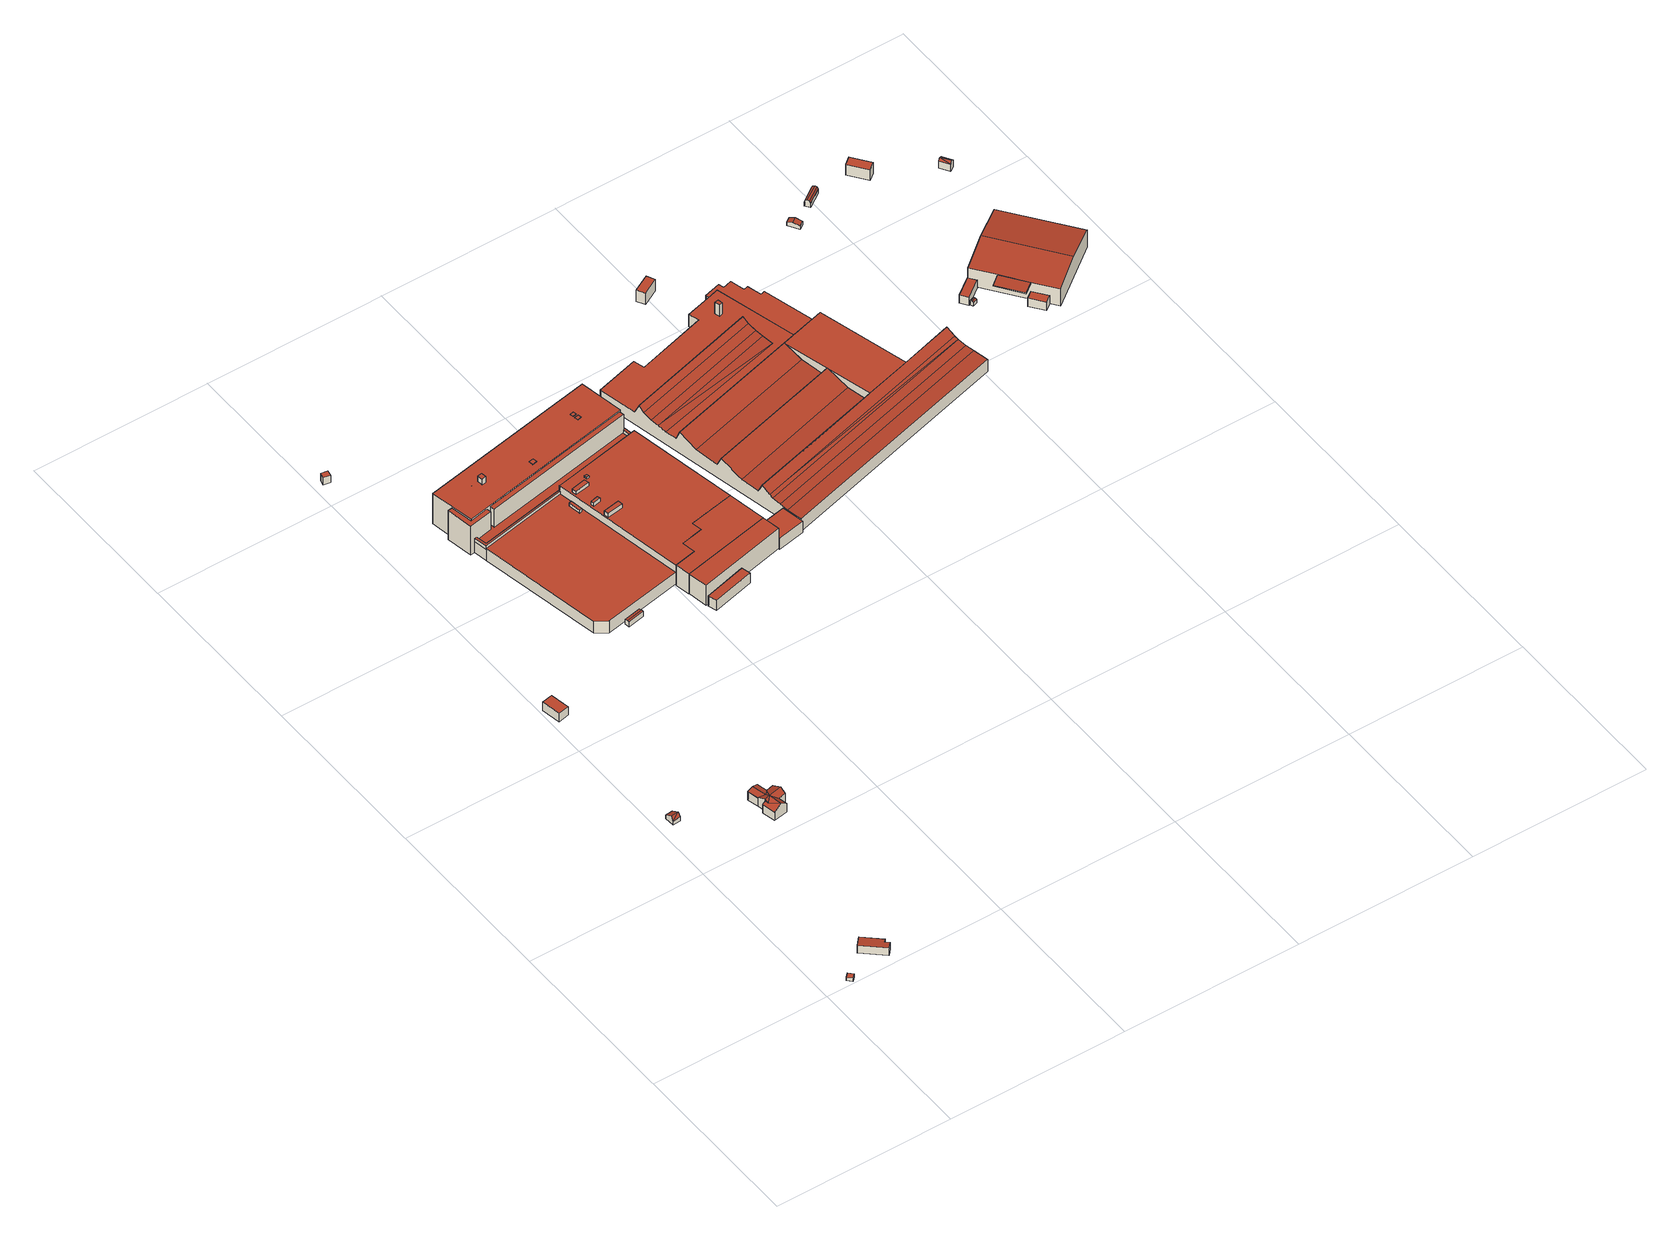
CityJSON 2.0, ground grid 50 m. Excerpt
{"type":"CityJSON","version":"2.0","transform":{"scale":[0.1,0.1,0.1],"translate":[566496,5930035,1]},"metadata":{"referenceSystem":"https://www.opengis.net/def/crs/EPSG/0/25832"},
"CityObjects":{
"building1":{"type":"Building","attributes":{"Grundfläche 2D":"2.385420","Grundhöhe NN":"1.837"},"geometry":[{"type":"Solid","lod":"3","boundaries":[[[[0,1,2,3]],[[4,5,3,2]],[[5,6,0,3]],[[6,7,1,0]],[[7,4,2,1]],[[7,6,5,4]]]],"semantics":{"surfaces":[{"type":"RoofSurface"},{"type":"WallSurface"},{"type":"GroundSurface"}],"values":[[0,1,1,1,1,2]]}}]},
"building2":{"type":"Building","attributes":{"Grundfläche 2D":"22.076521","Grundhöhe NN":"1.633"},"geometry":[{"type":"Solid","lod":"3","boundaries":[[[[8,9,10,11,12,13]],[[14,15,13,12]],[[15,16,8,13]],[[16,17,9,8]],[[17,18,10,9]],[[18,19,11,10]],[[19,14,12,11]],[[19,18,17,16,15,14]]]],"semantics":{"surfaces":[{"type":"RoofSurface"},{"type":"WallSurface"},{"type":"GroundSurface"}],"values":[[0,1,1,1,1,1,1,2]]}}]},
"building3":{"type":"Building","attributes":{"Grundfläche 2D":"5.680997","Grundhöhe NN":"1.348"},"geometry":[{"type":"Solid","lod":"3","boundaries":[[[[20,21,22]],[[20,22,23]],[[24,23,22,25]],[[25,22,21,26,27]],[[24,25,27,28]],[[20,23,24,28,29]],[[21,20,29,26]],[[27,26,29,28]]]],"semantics":{"surfaces":[{"type":"RoofSurface"},{"type":"WallSurface"},{"type":"GroundSurface"}],"values":[[0,0,0,1,1,1,1,2]]}}]},
"building4":{"type":"Building","attributes":{"Grundfläche 2D":"17.178745","Grundhöhe NN":"2.666"},"geometry":[{"type":"Solid","lod":"3","boundaries":[[[[30,31,32,33]],[[34,35,33,32]],[[35,36,30,33]],[[36,37,31,30]],[[37,34,32,31]],[[37,36,35,34]]]],"semantics":{"surfaces":[{"type":"RoofSurface"},{"type":"WallSurface"},{"type":"GroundSurface"}],"values":[[0,1,1,1,1,2]]}}]},
"building5":{"type":"Building","attributes":{"Grundfläche 2D":"41.550139","Grundhöhe NN":"2.517"},"geometry":[{"type":"Solid","lod":"3","boundaries":[[[[38,39,40,41]],[[42,43,40,44]],[[44,40,39]],[[45,39,38,46]],[[45,46,47]],[[44,39,45,48]],[[49,50,51,52,53]],[[54,44,49,55]],[[44,50,49]],[[42,44,54,56]],[[48,50,44]],[[50,48,51]],[[41,40,57,58]],[[46,38,41,58,59]],[[47,46,59,60]],[[45,47,60]],[[51,48,45,60,61]],[[52,51,61,62]],[[53,52,62,63]],[[55,49,53,63,64]],[[54,55,64,65]],[[56,54,65,66]],[[43,42,56,66,67]],[[40,43,67,57]],[[59,58,57,67,66,65,64,63,62,61,60]]]],"semantics":{"surfaces":[{"type":"RoofSurface"},{"type":"WallSurface"},{"type":"GroundSurface"}],"values":[[0,0,0,0,0,0,0,0,0,0,0,1,1,1,1,1,1,1,1,1,1,1,1,1,2]]}}]},
"building6":{"type":"Building","attributes":{"Grundfläche 2D":"2.893468","Grundhöhe NN":"2.850"},"geometry":[{"type":"Solid","lod":"3","boundaries":[[[[68,69,70,71]],[[72,73,71,70]],[[73,74,68,71]],[[74,75,69,68]],[[75,72,70,69]],[[75,74,73,72]]]],"semantics":{"surfaces":[{"type":"RoofSurface"},{"type":"WallSurface"},{"type":"GroundSurface"}],"values":[[0,1,1,1,1,2]]}}]},
"building7":{"type":"Building","attributes":{"Grundfläche 2D":"6.399555","Grundhöhe NN":"2.579"},"geometry":[{"type":"Solid","lod":"3","boundaries":[[[[76,77,78,79]],[[80,76,79,81]],[[81,79,78,82,83]],[[80,81,83,84]],[[77,76,80,84,85]],[[78,77,85,82]],[[83,82,85,84]]]],"semantics":{"surfaces":[{"type":"RoofSurface"},{"type":"WallSurface"},{"type":"GroundSurface"}],"values":[[0,0,1,1,1,1,2]]}}]},
"building8":{"type":"Building","attributes":{"Grundfläche 2D":"2665.649343","Grundhöhe NN":"2.579"},"children":["building8-1","building8-2","building8-3","building8-4","building8-5","building8-6","building8-7","building8-8","building8-9","building8-10","building8-11","building8-12"],"geometry":[{"type":"Solid","lod":"3","boundaries":[[[[86,87,88,89,90,91,92,93]],[[94,95,96,97]],[[98,99,100,101,102,103,104,105,106,107]],[[108,109,110,111,112,113,114,115,116,117,118,119,120,121,122,123]],[[124,125,126,127,128]],[[129,130,131,132,133,134]],[[135,136,137,138]],[[139,128,86,93,140]],[[128,127,87,86]],[[118,117,90,89]],[[91,90,117,116]],[[116,115,92,91]],[[134,94,97,141,142,129]],[[133,113,112,135,138,143,108,123,95,94,134]],[[95,123,144,145,96]],[[97,96,145,141]],[[103,102,146,147]],[[104,103,147,148]],[[105,104,148,149]],[[106,105,149,150]],[[107,106,150,151]],[[98,107,151,152,120,153]],[[100,99,98,153,120,119,118,89,88]],[[101,100,88,87,127,126,154,146,102]],[[122,155,144,123]],[[139,140,156,157]],[[120,152,158,121]],[[122,121,158,155]],[[128,139,157,159,124]],[[125,124,159,160]],[[126,125,160,154]],[[130,129,142,161]],[[131,130,161,162]],[[140,93,92,115,114,132,131,162,156]],[[132,114,113,133]],[[135,112,111,136]],[[109,163,137,136,111,110]],[[108,143,138,137,163,109]],[[147,146,154,160,159,157,156,162,161,142,141,145,144,155,158,152,151,150,149,148]]]],"semantics":{"surfaces":[{"type":"RoofSurface"},{"type":"WallSurface"},{"type":"GroundSurface"}],"values":[[0,0,0,0,0,0,0,1,1,1,1,1,1,1,1,1,1,1,1,1,1,1,1,1,1,1,1,1,1,1,1,1,1,1,1,1,1,1,2]]}}]},
"building8-1":{"type":"BuildingInstallation","parents":["building8"],"geometry":[{"type":"MultiSurface","lod":"3","boundaries":[[[164,143,163,165,166,153,167]],[[110,119,166,165]],[[120,121,167,153,166,119]],[[121,122,164,167]],[[122,123,108,143,164]],[[143,108,109,163]],[[163,109,110,165]]],"semantics":{"surfaces":[{"type":"RoofSurface"},{"type":"WallSurface"}],"values":[0,1,1,1,1,1,1]}}]},
"building8-2":{"type":"BuildingInstallation","parents":["building8"],"geometry":[{"type":"MultiSurface","lod":"3","boundaries":[[[168,169,170,171]],[[171,170,172,173]],[[168,171,173,174]],[[169,168,174,175]],[[170,169,175,172]]],"semantics":{"surfaces":[{"type":"RoofSurface"},{"type":"WallSurface"}],"values":[0,1,1,1,1]}}]},
"building8-3":{"type":"BuildingInstallation","parents":["building8"],"geometry":[{"type":"MultiSurface","lod":"3","boundaries":[[[176,177,178,179]],[[179,178,180,181]],[[176,179,181,182]],[[177,176,182,183]],[[178,177,183,180]]],"semantics":{"surfaces":[{"type":"RoofSurface"},{"type":"WallSurface"}],"values":[0,1,1,1,1]}}]},
"building8-4":{"type":"BuildingInstallation","parents":["building8"],"geometry":[{"type":"MultiSurface","lod":"3","boundaries":[[[184,185,186,187]]],"semantics":{"surfaces":[{"type":"RoofSurface"}],"values":[0]}}]},
"building8-5":{"type":"BuildingInstallation","parents":["building8"],"geometry":[{"type":"MultiSurface","lod":"3","boundaries":[[[188,189,190,191]],[[189,188,192,193]],[[191,190,194,195]],[[188,191,195,192]],[[190,189,193,194]]],"semantics":{"surfaces":[{"type":"RoofSurface"},{"type":"WallSurface"}],"values":[0,1,1,1,1]}}]},
"building8-6":{"type":"BuildingInstallation","parents":["building8"],"geometry":[{"type":"MultiSurface","lod":"3","boundaries":[[[196,197,198,199]],[[199,198,200,201]],[[196,199,201,202]],[[197,196,202,203]],[[198,197,203,200]]],"semantics":{"surfaces":[{"type":"RoofSurface"},{"type":"WallSurface"}],"values":[0,1,1,1,1]}}]},
"building8-7":{"type":"BuildingInstallation","parents":["building8"],"geometry":[{"type":"MultiSurface","lod":"3","boundaries":[[[204,205,206,207]],[[207,206,208,209]],[[204,207,209,210]],[[205,204,210,211]],[[206,205,211,208]]],"semantics":{"surfaces":[{"type":"RoofSurface"},{"type":"WallSurface"}],"values":[0,1,1,1,1]}}]},
"building8-8":{"type":"BuildingInstallation","parents":["building8"],"geometry":[{"type":"MultiSurface","lod":"3","boundaries":[[[212,213,214,215]]],"semantics":{"surfaces":[{"type":"RoofSurface"}],"values":[0]}}]},
"building8-9":{"type":"BuildingInstallation","parents":["building8"],"geometry":[{"type":"MultiSurface","lod":"3","boundaries":[[[216,217,218,219]],[[220,221,219,218]],[[216,219,221,222]],[[222,223,217,216]],[[218,217,223,220]]],"semantics":{"surfaces":[{"type":"RoofSurface"},{"type":"WallSurface"}],"values":[0,1,1,1,1]}}]},
"building8-10":{"type":"BuildingInstallation","parents":["building8"],"geometry":[{"type":"MultiSurface","lod":"3","boundaries":[[[224,225,226,227]],[[228,229,227,226]],[[224,227,229,230]],[[230,231,225,224]],[[226,225,231,228]]],"semantics":{"surfaces":[{"type":"RoofSurface"},{"type":"WallSurface"}],"values":[0,1,1,1,1]}}]},
"building8-11":{"type":"BuildingInstallation","parents":["building8"],"geometry":[{"type":"MultiSurface","lod":"3","boundaries":[[[232,233,234,235]],[[236,237,235,234]],[[232,235,237,238]],[[238,239,233,232]],[[234,233,239,236]]],"semantics":{"surfaces":[{"type":"RoofSurface"},{"type":"WallSurface"}],"values":[0,1,1,1,1]}}]},
"building8-12":{"type":"BuildingInstallation","parents":["building8"],"geometry":[{"type":"MultiSurface","lod":"3","boundaries":[[[240,241,242,243]],[[243,242,244,245]],[[240,243,245,246]],[[241,240,246,247]],[[242,241,247,244]]],"semantics":{"surfaces":[{"type":"RoofSurface"},{"type":"WallSurface"}],"values":[0,1,1,1,1]}}]},
"building9":{"type":"Building","attributes":{"Grundfläche 2D":"30.295888","Grundhöhe NN":"2.518"},"geometry":[{"type":"Solid","lod":"3","boundaries":[[[[248,249,250,251]],[[252,253,251,250]],[[253,254,248,251]],[[254,255,249,248]],[[255,252,250,249]],[[255,254,253,252]]]],"semantics":{"surfaces":[{"type":"RoofSurface"},{"type":"WallSurface"},{"type":"GroundSurface"}],"values":[[0,1,1,1,1,2]]}}]},
"building10":{"type":"Building","attributes":{"Grundfläche 2D":"134.949447","Grundhöhe NN":"2.518"},"geometry":[{"type":"Solid","lod":"3","boundaries":[[[[256,257,258,259]],[[260,261,259,258]],[[261,262,256,259]],[[262,263,257,256]],[[263,260,258,257]],[[263,262,261,260]]]],"semantics":{"surfaces":[{"type":"RoofSurface"},{"type":"WallSurface"},{"type":"GroundSurface"}],"values":[[0,1,1,1,1,2]]}}]},
"building11":{"type":"Building","attributes":{"Grundfläche 2D":"217.451388","Grundhöhe NN":"2.261"},"geometry":[{"type":"Solid","lod":"3","boundaries":[[[[104,103,102,258,257,107,106,105]],[[258,102,264,265]],[[257,258,265,266]],[[107,257,266,267]],[[106,107,267,268]],[[105,106,268,269]],[[104,105,269,270]],[[103,104,270,271]],[[102,103,271,264]],[[271,270,269,268,267,266,265,264]]]],"semantics":{"surfaces":[{"type":"RoofSurface"},{"type":"WallSurface"},{"type":"GroundSurface"}],"values":[[0,1,1,1,1,1,1,1,1,2]]}}]},
"building12":{"type":"Building","attributes":{"Grundfläche 2D":"49.526816","Grundhöhe NN":"2.237"},"geometry":[{"type":"Solid","lod":"3","boundaries":[[[[272,273,274,275]],[[276,277,275,274]],[[277,278,272,275]],[[278,279,273,272]],[[279,276,274,273]],[[279,278,277,276]]]],"semantics":{"surfaces":[{"type":"RoofSurface"},{"type":"WallSurface"},{"type":"GroundSurface"}],"values":[[0,1,1,1,1,2]]}}]},
"building13":{"type":"Building","attributes":{"Grundfläche 2D":"3089.285862","Grundhöhe NN":"2.227"},"children":["building13-1"],"geometry":[{"type":"Solid","lod":"3","boundaries":[[[[280,281,282,283,284]],[[285,280,284]],[[286,287,288,289,290,291,292,293,294,295,296,297]],[[298,299,300,301]],[[299,302,303,300]],[[302,304,305,303]],[[306,307,304]],[[307,305,304]],[[284,283,308,309,310,311,312,313,314,315,316,307,306]],[[298,301,315]],[[315,301,316]],[[285,317,318,280]],[[317,319,320,318]],[[321,322,323,324]],[[322,325,326,323]],[[327,328,329,330,331,332]],[[333,334,327]],[[334,328,327]],[[333,335,336,334]],[[335,337,338,336]],[[337,339,340,338]],[[321,324,319]],[[324,320,319]],[[332,331,325]],[[331,326,325]],[[329,341,342,330]],[[307,316,301,300,303,305]],[[289,288,308,283]],[[283,282,290,289]],[[288,287,309,308]],[[290,282,281,343,344]],[[291,290,344,345]],[[292,291,345,346]],[[293,292,346,347]],[[294,293,347,348]],[[295,294,348,349]],[[296,295,349,350]],[[297,296,350,351]],[[286,297,351,352]],[[287,286,352,353]],[[309,287,353,354,310]],[[311,310,354,355]],[[312,311,355,356]],[[313,312,356,357]],[[314,313,357,358]],[[339,337,335,333,327,332,325,322,321,319,317,285,284,306,304,302,299,298,315,314,358,359]],[[340,339,359,360]],[[341,329,328,334,336,338,340,360,361]],[[342,341,361,362]],[[330,342,362,363]],[[331,330,363,364]],[[280,318,320,324,323,326,331,364,365]],[[281,280,365,343]],[[357,356,355,354,353,352,351,350,349,348,347,346,345,344,343,365,364,363,362,361,360,359,358]]]],"semantics":{"surfaces":[{"type":"RoofSurface"},{"type":"WallSurface"},{"type":"GroundSurface"}],"values":[[0,0,0,0,0,0,0,0,0,0,0,0,0,0,0,0,0,0,0,0,0,0,0,0,0,0,1,1,1,1,1,1,1,1,1,1,1,1,1,1,1,1,1,1,1,1,1,1,1,1,1,1,1,2]]}}]},
"building13-1":{"type":"BuildingInstallation","parents":["building13"],"geometry":[{"type":"MultiSurface","lod":"3","boundaries":[[[366,367,368,369]],[[369,368,370,371]],[[366,369,371,372]],[[367,366,372,373]],[[368,367,373,370]]],"semantics":{"surfaces":[{"type":"RoofSurface"},{"type":"WallSurface"}],"values":[0,1,1,1,1]}}]},
"building14":{"type":"Building","attributes":{"Grundfläche 2D":"12.889471","Grundhöhe NN":"2.637"},"geometry":[{"type":"Solid","lod":"3","boundaries":[[[[374,375,376,377]],[[378,379,377,376]],[[379,380,374,377]],[[380,381,375,374]],[[381,378,376,375]],[[381,380,379,378]]]],"semantics":{"surfaces":[{"type":"RoofSurface"},{"type":"WallSurface"},{"type":"GroundSurface"}],"values":[[0,1,1,1,1,2]]}}]},
"building15":{"type":"Building","attributes":{"Grundfläche 2D":"344.061960","Grundhöhe NN":"1.930"},"geometry":[{"type":"Solid","lod":"3","boundaries":[[[[280,331,330,281]],[[331,280,382,383]],[[330,331,383,384]],[[281,330,384,385]],[[280,281,385,382]],[[383,382,385,384]]]],"semantics":{"surfaces":[{"type":"RoofSurface"},{"type":"WallSurface"},{"type":"GroundSurface"}],"values":[[0,1,1,1,1,2]]}}]},
"building16":{"type":"Building","attributes":{"Grundfläche 2D":"5.685550","Grundhöhe NN":"2.243"},"geometry":[{"type":"Solid","lod":"3","boundaries":[[[[386,387,388,389]],[[390,387,386,391]],[[389,388,392,393]],[[391,386,389,393,394]],[[390,391,394,395]],[[392,388,387,390,395]],[[394,393,392,395]]]],"semantics":{"surfaces":[{"type":"RoofSurface"},{"type":"WallSurface"},{"type":"GroundSurface"}],"values":[[0,0,1,1,1,1,2]]}}]},
"building17":{"type":"Building","attributes":{"Grundfläche 2D":"1.183683","Grundhöhe NN":"2.095"},"geometry":[{"type":"Solid","lod":"3","boundaries":[[[[396,397,398,399]],[[400,397,396,401]],[[402,400,401,403]],[[404,402,403,405]],[[399,398,406,407]],[[408,409,410,405,403,401,396,399,407,411]],[[404,405,410,412]],[[398,397,400,402,404,412,413,406]],[[412,410,409,408,411,407,406,413]]]],"semantics":{"surfaces":[{"type":"RoofSurface"},{"type":"WallSurface"},{"type":"GroundSurface"}],"values":[[0,0,0,0,1,1,1,1,2]]}}]},
"building18":{"type":"Building","attributes":{"Grundfläche 2D":"14.930535","Grundhöhe NN":"2.095"},"geometry":[{"type":"Solid","lod":"3","boundaries":[[[[414,415,416,417]],[[418,419,417,416]],[[419,420,414,417]],[[420,421,415,414]],[[421,418,416,415]],[[421,420,419,418]]]],"semantics":{"surfaces":[{"type":"RoofSurface"},{"type":"WallSurface"},{"type":"GroundSurface"}],"values":[[0,1,1,1,1,2]]}}]},
"building19":{"type":"Building","attributes":{"Grundfläche 2D":"7.974567","Grundhöhe NN":"2.243"},"geometry":[{"type":"Solid","lod":"3","boundaries":[[[[422,423,424,425]],[[426,423,422,427]],[[428,426,427,429]],[[430,428,429,431]],[[425,424,432,433]],[[434,431,429,427,422,425,433,435]],[[430,431,434,436]],[[424,423,426,428,430,436,432]],[[434,435,433,432,436]]]],"semantics":{"surfaces":[{"type":"RoofSurface"},{"type":"WallSurface"},{"type":"GroundSurface"}],"values":[[0,0,0,0,1,1,1,1,2]]}}]},
"building20":{"type":"Building","attributes":{"Grundfläche 2D":"11.062428","Grundhöhe NN":"2.095"},"geometry":[{"type":"Solid","lod":"3","boundaries":[[[[437,438,439,440]],[[441,442,440,439]],[[442,443,437,440]],[[443,444,438,437]],[[444,441,439,438]],[[444,443,442,441]]]],"semantics":{"surfaces":[{"type":"RoofSurface"},{"type":"WallSurface"},{"type":"GroundSurface"}],"values":[[0,1,1,1,1,2]]}}]},
"building21":{"type":"Building","attributes":{"Grundfläche 2D":"15.099319","Grundhöhe NN":"2.696"},"geometry":[{"type":"Solid","lod":"3","boundaries":[[[[445,446,447,448]],[[449,450,448,447]],[[450,451,445,448]],[[451,452,446,445]],[[452,449,447,446]],[[452,451,450,449]]]],"semantics":{"surfaces":[{"type":"RoofSurface"},{"type":"WallSurface"},{"type":"GroundSurface"}],"values":[[0,1,1,1,1,2]]}}]},
"building22":{"type":"Building","attributes":{"Grundfläche 2D":"466.877221","Grundhöhe NN":"2.095"},"children":["building22-1"],"geometry":[{"type":"Solid","lod":"3","boundaries":[[[[453,454,455,456,457,458]],[[459,460,457,456]],[[454,453,458,461,462,455]],[[459,456,455,462,463]],[[460,459,463,464]],[[461,458,457,460,464]],[[462,461,464,463]]]],"semantics":{"surfaces":[{"type":"RoofSurface"},{"type":"WallSurface"},{"type":"GroundSurface"}],"values":[[0,0,1,1,1,1,2]]}}]},
"building22-1":{"type":"BuildingInstallation","parents":["building22"],"geometry":[{"type":"MultiSurface","lod":"3","boundaries":[[[454,453,465,466,467]],[[454,468,469,453]],[[465,453,469,470]],[[466,465,470,471]],[[454,467,466,471,472,468]],[[471,470,469,468,472]]],"semantics":{"surfaces":[{"type":"RoofSurface"},{"type":"WallSurface"},{"type":"OuterCeilingSurface"}],"values":[0,1,1,1,1,2]}}]},
"building23":{"type":"Building","attributes":{"Grundfläche 2D":"4.834080","Grundhöhe NN":"2.847"},"geometry":[{"type":"Solid","lod":"3","boundaries":[[[[473,474,475]],[[473,475,476]],[[477,476,478]],[[473,476,477]],[[475,474,479,480]],[[478,476,475,480,481]],[[477,478,481,482]],[[479,474,473,477,482]],[[481,480,479,482]]]],"semantics":{"surfaces":[{"type":"RoofSurface"},{"type":"WallSurface"},{"type":"GroundSurface"}],"values":[[0,0,0,0,1,1,1,1,2]]}}]}
},
"vertices":[
[77,1,19],[87,11,19],[75,23,19],[65,13,19],[75,23,8],[65,13,8],[77,1,8],[87,11,8],
[196,24,31],[210,39,29],[200,48,29],[207,56,28],[161,98,28],[140,75,31],[161,98,6],[140,75,6],[196,24,6],[210,39,6],[200,48,6],[207,56,6],
[38,673,15],[59,675,15],[58,681,27],[38,679,27],[36,701,15],[56,702,15],[59,675,3],[56,702,3],[36,701,3],[38,673,3],
[41,1101,44],[31,1155,44],[1,1149,44],[11,1095,44],[1,1149,17],[11,1095,17],[41,1101,17],[31,1155,17],
[237,633,48],[246,593,48],[259,607,43],[253,636,43],[285,587,55],[280,612,43],[248,579,55],[228,599,44],[221,629,43],[228,599,43],[233,576,55],[255,542,55],[235,566,48],[233,576,48],[224,574,43],[232,537,43],[267,568,43],[272,545,43],[288,573,43],[259,607,15],[253,636,15],[221,629,15],[228,599,15],[233,576,15],[224,574,15],[232,537,15],[272,545,15],[267,568,15],[288,573,15],[280,612,15],
[38,2068,42],[20,2071,42],[17,2056,42],[35,2052,42],[17,2056,18],[35,2052,18],[38,2068,18],[20,2071,18],
[374,1272,34],[372,1280,32],[325,1271,32],[327,1263,34],[375,1267,32],[328,1258,32],[325,1271,16],[328,1258,16],[375,1267,16],[372,1280,16],
[183,1632,63],[430,1679,63],[429,1682,63],[431,1682,63],[430,1684,63],[188,1639,63],[182,1670,63],[176,1669,63],[175,1682,115],[671,1775,115],[648,1897,115],[152,1804,115],[678,1729,80],[431,1682,80],[429,1682,80],[499,1310,80],[499,1309,80],[560,1321,80],[553,1359,80],[616,1371,80],[610,1400,80],[736,1424,80],[668,1774,52],[671,1761,52],[668,1761,52],[241,1681,52],[239,1694,52],[227,1692,52],[230,1679,52],[182,1670,52],[188,1639,52],[430,1684,52],[431,1682,52],[674,1728,52],[678,1729,52],[680,1729,52],[672,1775,52],[671,1775,52],[248,1289,55],[278,1269,55],[499,1310,55],[430,1679,55],[183,1632,55],[163,1742,111],[151,1740,111],[164,1667,111],[230,1679,111],[227,1692,111],[175,1682,111],[239,1694,111],[241,1681,111],[671,1761,111],[668,1774,111],[183,1632,52],[176,1669,52],[152,1804,16],[163,1742,16],[668,1774,63],[671,1775,16],[648,1897,16],[499,1309,16],[560,1321,16],[553,1359,16],[616,1371,16],[610,1400,16],[736,1424,16],[678,1729,16],[678,1729,63],[499,1310,16],[672,1775,16],[176,1669,16],[183,1632,16],[680,1729,16],[248,1289,16],[278,1269,16],[151,1740,16],[164,1667,16],[671,1761,63],
[672,1775,63],[668,1761,63],[674,1728,63],[680,1729,63],
[431,1636,65],[423,1634,65],[429,1600,65],[437,1602,65],[429,1600,55],[437,1602,55],[431,1636,55],[423,1634,55],
[275,1762,134],[273,1777,134],[261,1775,134],[263,1760,134],[261,1775,115],[263,1760,115],[275,1762,115],[273,1777,115],
[243,1756,115],[233,1754,115],[235,1743,115],[245,1745,115],
[409,1760,117],[397,1758,117],[398,1746,117],[411,1748,117],[409,1760,115],[397,1758,115],[398,1746,115],[411,1748,115],
[580,1818,116],[569,1816,116],[571,1805,116],[582,1808,116],[571,1805,115],[582,1808,115],[580,1818,115],[569,1816,115],
[577,1833,116],[566,1831,116],[568,1821,116],[578,1823,116],[568,1821,115],[578,1823,115],[577,1833,115],[566,1831,115],
[241,1771,115],[231,1769,115],[232,1758,115],[243,1760,115],
[506,1537,93],[504,1550,93],[458,1542,93],[461,1529,93],[458,1542,80],[461,1529,80],[506,1537,80],[504,1550,80],
[485,1642,91],[482,1655,91],[441,1647,91],[444,1635,91],[441,1647,80],[444,1635,80],[485,1642,80],[482,1655,80],
[476,1584,91],[474,1592,91],[453,1588,91],[455,1579,91],[453,1588,80],[455,1579,80],[476,1584,80],[474,1592,80],
[502,1664,85],[500,1672,85],[493,1671,85],[494,1663,85],[493,1671,80],[494,1663,80],[502,1664,80],[500,1672,80],
[637,1237,48],[520,1208,48],[526,1184,48],[643,1213,48],[526,1184,15],[643,1213,15],[637,1237,15],[520,1208,15],
[765,1268,80],[756,1318,80],[507,1267,80],[517,1212,80],[507,1267,15],[517,1212,15],[765,1268,15],[756,1318,15],
[499,1309,13],[507,1267,13],[756,1318,13],[736,1424,13],[610,1400,13],[616,1371,13],[553,1359,13],[560,1321,13],
[843,1280,49],[830,1342,50],[754,1327,50],[766,1265,49],[754,1327,12],[766,1265,12],[843,1280,12],[830,1342,12],
[1132,1761,82],[1259,1795,82],[1257,1806,52],[1185,1787,52],[759,1674,52],[761,1662,82],[1097,2028,43],[1101,2013,43],[1123,2019,43],[1185,1787,43],[1257,1806,43],[1216,1959,43],[1204,1956,43],[1193,1995,43],[1181,1992,43],[1171,2032,43],[1146,2025,43],[1142,2040,43],[734,1788,83],[737,1773,71],[1107,1872,71],[1103,1887,83],[742,1750,62],[1113,1849,62],[747,1730,57],[1118,1829,57],[752,1706,52],[1126,1800,52],[1123,2019,52],[1101,2013,52],[1022,1992,52],[1030,1963,52],[835,1910,52],[827,1940,52],[708,1908,52],[731,1802,52],[1100,1899,52],[772,1611,60],[1146,1711,60],[786,1546,54],[1162,1648,54],[789,1534,82],[803,1470,56],[1182,1575,56],[1166,1635,82],[814,1419,53],[1196,1524,53],[821,1384,66],[1479,1561,66],[1473,1583,82],[1327,1543,82],[1200,1509,82],[816,1406,82],[823,1373,62],[1482,1550,62],[828,1351,57],[1488,1528,57],[833,1327,55],[1494,1505,55],[842,1286,52],[1505,1464,52],[1470,1596,16],[1324,1557,16],[1259,1795,12],[1257,1806,12],[1216,1959,12],[1204,1956,12],[1193,1995,12],[1181,1992,12],[1171,2032,12],[1146,2025,12],[1142,2040,12],[1097,2028,12],[1101,2013,12],[1022,1992,12],[1030,1963,12],[835,1910,12],[827,1940,12],[708,1908,12],[842,1286,12],[1505,1464,12],[1470,1596,12],[1324,1557,12],[1327,1543,12],[1200,1509,12],[1132,1761,12],
[1084,1961,89],[1073,1959,89],[1077,1945,89],[1087,1948,89],[1077,1945,52],[1087,1948,52],[1084,1961,52],[1073,1959,52],
[1025,2131,53],[1014,2153,53],[968,2129,53],[980,2107,53],[968,2129,16],[980,2107,16],[1025,2131,16],[1014,2153,16],
[1132,1761,9],[1200,1509,9],[1327,1543,9],[1259,1795,9],
[1411,2119,29],[1425,2128,29],[1417,2141,24],[1403,2132,24],[1435,2112,24],[1421,2103,24],[1417,2141,12],[1403,2132,12],[1421,2103,12],[1435,2112,12],
[1615,1668,26],[1604,1663,26],[1606,1661,23],[1617,1666,23],[1603,1666,27],[1614,1671,27],[1602,1668,26],[1613,1673,26],[1601,1670,23],[1612,1675,23],[1606,1661,11],[1617,1666,11],[1614,1671,11],[1613,1673,11],[1612,1675,11],[1615,1668,11],[1601,1670,11],[1604,1663,11],
[1633,1725,37],[1584,1689,37],[1599,1669,37],[1647,1705,37],[1599,1669,11],[1647,1705,11],[1633,1725,11],[1584,1689,11],
[1524,2178,32],[1483,2150,32],[1484,2148,26],[1525,2176,26],[1479,2155,34],[1521,2183,34],[1476,2159,32],[1517,2187,32],[1475,2161,26],[1516,2189,26],[1484,2148,12],[1525,2176,12],[1516,2189,12],[1524,2178,12],[1475,2161,12],
[1755,1564,38],[1727,1601,38],[1708,1587,38],[1736,1550,38],[1708,1587,11],[1736,1550,11],[1755,1564,11],[1727,1601,11],
[1666,2151,53],[1630,2199,53],[1610,2184,53],[1646,2136,53],[1610,2184,17],[1646,2136,17],[1666,2151,17],[1630,2199,17],
[1679,1668,67],[1728,1602,67],[1772,1543,67],[1852,1603,79],[1716,1787,79],[1635,1726,67],[1936,1666,67],[1798,1849,67],[1635,1726,11],[1772,1543,11],[1936,1666,11],[1798,1849,11],
[1651,1647,64],[1700,1581,64],[1727,1601,66],[1728,1602,62],[1679,1668,62],[1651,1647,62],[1700,1581,62],[1727,1601,62],
[1806,2080,47],[1800,2076,42],[1817,2050,42],[1823,2055,47],[1813,2084,42],[1830,2059,42],[1800,2076,18],[1817,2050,18],[1830,2059,18],[1813,2084,18]
]}
